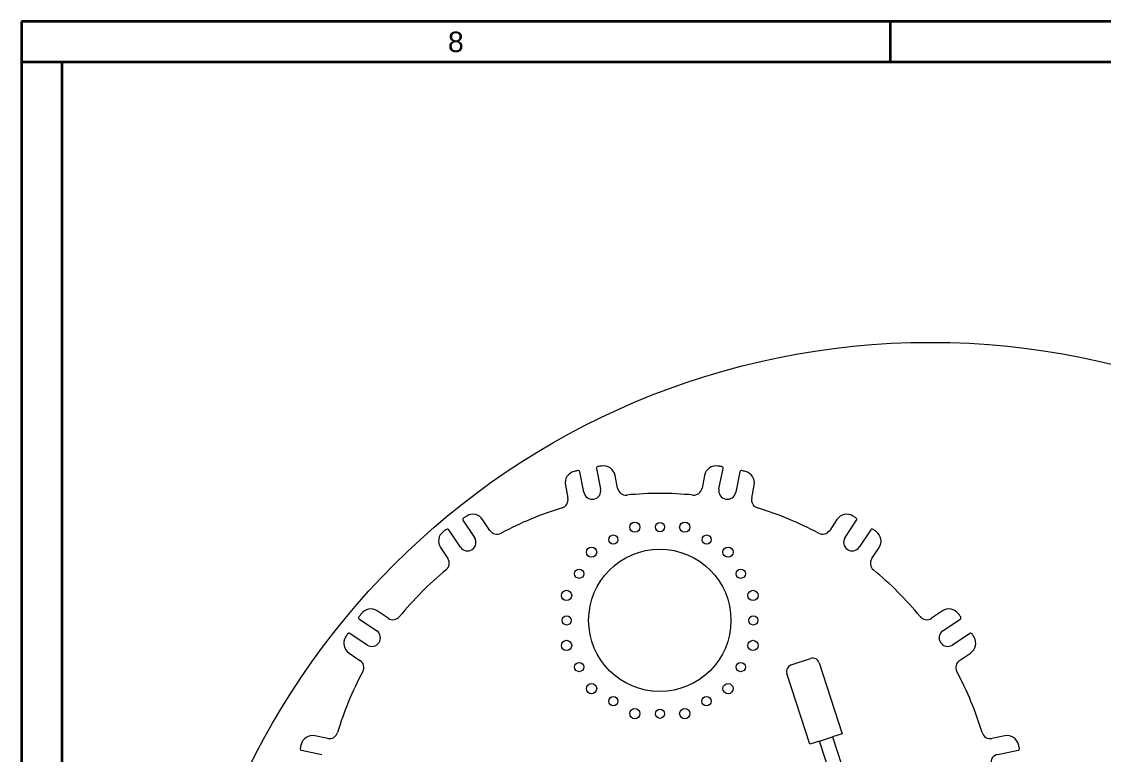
# Model space of a CAD drawing. Header units: inches. Extents: x 20 to 536, y 8 to 344.
# Drawn here: x 20 to 99.9, y 289.9 to 344 of the extents above; entities that cross this region are included whole.
import ezdxf

# ---------------------------------------------------------------- set-up
doc = ezdxf.new("R2010")
doc.units = ezdxf.units.IN
doc.header["$LTSCALE"] = 16
doc.header["$MEASUREMENT"] = 0
doc.layers.get('0').update_dxf_attribs({"lineweight": 25})
for name, color, linetype, lineweight in [('Border', 7, 'Continuous', 35), ('Dimension (ANSI)', 7, 'Continuous', 25), ('Symbol (ANSI)', 7, 'Continuous', 25), ('Visible', 7, 'Continuous', 18)]:
    doc.layers.add(name, color=color, linetype=linetype, lineweight=lineweight)
doc.styles.add('MEMCOR Medium', font='arial.ttf')
doc.styles.add('Standard A-B-C', font='arial.ttf')
doc.dimstyles.new('Default (ANSI)', dxfattribs={"dimscale": 16, "dimtxt": 0.15, "dimasz": 0.098425, "dimexe": 0.125, "dimexo": 0.0625, "dimgap": 0.031496, "dimtad": 0, "dimtih": 1, "dimtoh": 1, "dimdec": 4, "dimrnd": 1e-08, "dimzin": 3, "dimdsep": 46, "dimlunit": 5, "dimtxsty": 'MEMCOR Medium', "dimcen": 0.09, "dimdle": 0.393701, "dimclrd": 256, "dimclre": 256, "dimclrt": 256, "dimadec": 0, "dimazin": 1, "dimtfac": 0.8, "dimtofl": 0, "dimtmove": 0, "dimatfit": 3, "dimfxl": 1, "dimfrac": 1, "dimtolj": 1, "dimtzin": 4, "dimlwd": -1, "dimlwe": -1, "dimarcsym": 0})
doc.dimstyles.new('Default (ANSI)$7', dxfattribs={"dimscale": 16, "dimtxt": 0.15, "dimasz": 0.098425, "dimexe": 0.125, "dimexo": 0.0625, "dimgap": 0.031496, "dimtad": 0, "dimtih": 1, "dimtoh": 1, "dimdec": 4, "dimrnd": 1e-08, "dimzin": 3, "dimdsep": 46, "dimlunit": 5, "dimtxsty": 'MEMCOR Medium', "dimcen": 0.09, "dimdle": 0.393701, "dimclrd": 256, "dimclre": 256, "dimclrt": 256, "dimadec": 0, "dimazin": 1, "dimtfac": 0.8, "dimtofl": 0, "dimtmove": 0, "dimatfit": 3, "dimfxl": 1, "dimfrac": 1, "dimtolj": 1, "dimtzin": 4, "dimlwd": -1, "dimlwe": -1, "dimarcsym": 0})

# ---------------------------------------------------------------- blocks, each defined once
blk = doc.blocks.new('Borders 22x34_D')
at = {"layer": 'Border'}
for p, q in [((33.5, 21.5), (1.25, 21.5)), ((1.25, 21.5), (1.25, 0.5)), ((5.2578, 21.5), (5.2578, 21.3125)), ((33.3125, 21.3125), (1.25, 21.3125)), ((1.4375, 0.5), (1.4375, 21.3125))]:
    blk.add_line(p, q, dxfattribs=at)
at = {"layer": 'Border', "insert": (3.2539, 21.4062), "char_height": 0.094, "attachment_point": 5, "style": 'Standard A-B-C'}
blk.add_mtext('\\fArial|b0|i0;{\\H0.0940;8}', dxfattribs=at)
blk = doc.blocks.new('*D26')
at = {"layer": 'Defpoints', "color": 0, "transparency": 16777216}
for p in [(112.113, 314.426), (87.099, 264.323)]:
    blk.add_point(p, dxfattribs=at)
at = {"layer": 'Dimension (ANSI)', "transparency": 16777216}
for p, q in [((116.52, 323.252), (112.817, 315.835)), ((118.636, 323.252), (116.52, 323.252))]:
    blk.add_line(p, q, dxfattribs=at)
blk.add_solid([(112.582, 315.952), (113.052, 315.718), (112.113, 314.426)], dxfattribs=at)
at = {"layer": 'Dimension (ANSI)', "transparency": 16777216, "char_height": 2.4, "attachment_point": 4, "style": 'MEMCOR Medium'}
for s, insert in [('\\A1; \\fArial|b0|i0;R56 in', (139.806, 324.981)), ('\\A1;[R1422.4 mm]{\\P\\fArial|b0|i0;RADIAL CLEARANCE REQUIRED}', (119.14, 319.429))]:
    blk.add_mtext(s, dxfattribs=dict(at, insert=insert))

msp = doc.modelspace()

# ---------------------------------------------------------------- linework, layer by layer
at = {"layer": 'Visible'}
for p, q in [((61.51829, 309.2497), (61.21793, 310.75974)), ((62.45372, 311.00556), (62.75408, 309.49552)), ((71.49326, 309.49552), (71.79363, 311.00556)), ((73.02942, 310.75974), (72.72905, 309.2497)), ((64.0069, 309.55319), (63.81789, 310.50345)), ((70.42946, 310.50345), (70.24044, 309.55319)), ((60.14975, 309.77381), (60.33877, 308.82355)), ((73.90858, 308.82355), (74.0976, 309.77381)), ((52.58898, 307.18552), (53.44435, 305.90536)), ((54.57973, 306.43808), (54.04145, 307.24367)), ((80.20589, 307.24367), (79.66762, 306.43808)), ((80.803, 305.90536), (81.65837, 307.18552)), ((52.39669, 305.20534), (51.54132, 306.4855)), ((82.70602, 306.4855), (81.85065, 305.20534)), ((50.93176, 305.16584), (51.47003, 304.36025)), ((82.77731, 304.36025), (83.31559, 305.16584)), ((47.06226, 299.95247), (46.25667, 300.49075)), ((87.99068, 300.49075), (87.18509, 299.95247)), ((44.93701, 299.88118), (46.21716, 299.02581)), ((88.03019, 299.02581), (89.31034, 299.88118)), ((45.51714, 297.97816), (44.23699, 298.83353)), ((90.01036, 298.83353), (88.7302, 297.97816)), ((44.17884, 297.38105), (44.98442, 296.84278)), ((89.26292, 296.84278), (90.06851, 297.38105)), ((76.83345, 296.51486), (78.26003, 296.97839)), ((78.89007, 296.65737), (80.58966, 291.42656)), ((78.21202, 290.65401), (76.51243, 295.88482)), ((42.59895, 291.08374), (41.6487, 291.27276)), ((78.92531, 290.88578), (78.21202, 290.65401)), ((78.92531, 290.88578), (79.87637, 291.19479)), ((86.58123, 267.32327), (78.92531, 290.88578)), ((80.58966, 291.42656), (79.87637, 291.19479)), ((79.87637, 291.19479), (87.6327, 267.32327)), ((92.59865, 291.27276), (91.64839, 291.08374)), ((40.66276, 290.20458), (42.1728, 289.90421)), ((92.07454, 289.90421), (93.58458, 290.20458))]:
    msp.add_line(p, q, dxfattribs=at)
for centre, radius in [((87.09923, 264.32327), 56), ((65.27957, 306.67583), 0.3775), ((67.13707, 306.68343), 0.3405), ((68.96777, 306.67583), 0.3775), ((63.69207, 305.76033), 0.3405), ((70.58207, 305.76043), 0.3405), ((62.08557, 304.83173), 0.3775), ((72.16177, 304.83173), 0.3775), ((67.12367, 299.79883), 5.255), ((61.17007, 303.23853), 0.3405), ((73.10397, 303.23853), 0.3405), ((60.24147, 301.63773), 0.3775), ((74.00587, 301.63773), 0.3775), ((60.24707, 299.79353), 0.3405), ((74.02707, 299.79343), 0.3405), ((60.24147, 297.94953), 0.3775), ((74.00587, 297.94953), 0.3775), ((61.17017, 296.34843), 0.3405), ((73.10397, 296.34843), 0.3405), ((62.08557, 294.75553), 0.3775), ((72.16177, 294.75553), 0.3775), ((63.69207, 293.82653), 0.3405), ((70.56747, 293.82663), 0.3405), ((65.27957, 292.91143), 0.3775), ((67.13697, 292.90353), 0.3405), ((68.96777, 292.91143), 0.3775)]:
    msp.add_circle(centre, radius, dxfattribs=at)
for centre, radius, start, end in [((61.00303, 309.94354), 0.87, 103.4236972, 191.25), ((67.12367, 284.29883), 27.235, 102.8350015, 103.4236972), ((61.10023, 310.73633), 0.12, 11.25, 102.8350015), ((62.57141, 311.02897), 0.12, 99.6649985, 191.25), ((67.12367, 284.29883), 27.235, 99.0763028, 99.6649985), ((62.9646, 310.33372), 0.87, 11.25, 99.0763028), ((71.28274, 310.33372), 0.87, 80.9236972, 168.75), ((67.12367, 284.29883), 27.235, 80.3350015, 80.9236972), ((71.67593, 311.02897), 0.12, 348.75, 80.3350015), ((73.14711, 310.73633), 0.12, 77.1649985, 168.75), ((67.12367, 284.29883), 27.235, 76.5763028, 77.1649985), ((73.24431, 309.94354), 0.87, 348.75, 76.5763028), ((62.13619, 309.37261), 0.63, 191.25, 11.2499988), ((64.6248, 309.6761), 0.63, 191.25, 275.6237291), ((67.12367, 284.29883), 24.87, 84.3762709, 95.6237291), ((69.62255, 309.6761), 0.63, 264.3762709, 348.75), ((72.11116, 309.37261), 0.63, 168.75, 348.75), ((59.72087, 308.70065), 0.63, 286.8762709, 11.25), ((74.52647, 308.70065), 0.63, 168.75, 253.1237291), ((53.31807, 306.76033), 0.87, 33.75, 121.5763028), ((67.12367, 284.29883), 24.87, 106.8762709, 118.1237291), ((67.12367, 284.29883), 24.87, 61.8762709, 73.1237291), ((80.92927, 306.76033), 0.87, 58.4236972, 146.25), ((52.68875, 307.25218), 0.12, 122.1649985, 213.75), ((67.12367, 284.29883), 27.235, 121.5763028, 122.1649985), ((67.12367, 284.29883), 27.235, 57.8350015, 58.4236972), ((81.55859, 307.25218), 0.12, 326.25, 57.8350015), ((51.65513, 305.64919), 0.87, 125.9236972, 213.75), ((67.12367, 284.29883), 27.235, 125.3350015, 125.9236972), ((51.44155, 306.41883), 0.12, 33.75, 125.3350015), ((55.10356, 306.78809), 0.63, 213.75, 298.1237291), ((79.14379, 306.78809), 0.63, 241.8762709, 326.25), ((82.8058, 306.41883), 0.12, 54.6649985, 146.25), ((67.12367, 284.29883), 27.235, 54.0763028, 54.6649985), ((82.59221, 305.64919), 0.87, 326.25, 54.0763028), ((52.92052, 305.55535), 0.63, 213.75, 33.75), ((81.32683, 305.55535), 0.63, 146.25, 326.25), ((50.94621, 304.01024), 0.63, 309.3762709, 33.75), ((83.30114, 304.01024), 0.63, 146.25, 230.6237291), ((67.12367, 284.29883), 24.87, 129.3762709, 140.6237291), ((67.12367, 284.29883), 24.87, 39.3762709, 50.6237291), ((45.77332, 299.76737), 0.87, 56.25, 144.0763028), ((88.47403, 299.76737), 0.87, 35.9236972, 123.75), ((45.00368, 299.98096), 0.12, 144.6649985, 236.25), ((67.12367, 284.29883), 27.235, 144.0763028, 144.6649985), ((47.41227, 300.4763), 0.63, 236.25, 320.6237291), ((86.83508, 300.4763), 0.63, 219.3762709, 303.75), ((67.12367, 284.29883), 27.235, 35.3350015, 35.9236972), ((89.24367, 299.98096), 0.12, 303.75, 35.3350015), ((67.12367, 284.29883), 27.235, 147.8350015, 148.4236972), ((44.17032, 298.73375), 0.12, 56.25, 147.8350015), ((45.86715, 298.50199), 0.63, 236.25, 56.25), ((88.38019, 298.50199), 0.63, 123.75, 303.75), ((90.07702, 298.73375), 0.12, 32.1649985, 123.75), ((67.12367, 284.29883), 27.235, 31.5763028, 32.1649985), ((44.66218, 298.10443), 0.87, 148.4236972, 236.25), ((89.58517, 298.10443), 0.87, 303.75, 31.5763028), ((44.63441, 296.31895), 0.63, 331.8762709, 56.25), ((76.98795, 296.03933), 0.5, 108, 198), ((78.41454, 296.50286), 0.5, 18, 108), ((89.61293, 296.31895), 0.63, 123.75, 208.1237291), ((67.12367, 284.29883), 24.87, 151.8762709, 163.1237291), ((67.12367, 284.29883), 24.87, 16.8762709, 28.1237291), ((41.47897, 290.41947), 0.87, 78.75, 166.5763028), ((42.72186, 291.70163), 0.63, 258.75, 343.1237291), ((91.52549, 291.70163), 0.63, 196.8762709, 281.25), ((92.76838, 290.41947), 0.87, 13.4236972, 101.25), ((40.68617, 290.32227), 0.12, 167.1649985, 258.75), ((67.12367, 284.29883), 27.235, 166.5763028, 167.1649985), ((93.56117, 290.32227), 0.12, 281.25, 12.8350015), ((67.12367, 284.29883), 27.235, 12.8350015, 13.4236972), ((92.19745, 289.28632), 0.63, 101.25, 281.25)]:
    msp.add_arc(centre, radius, start, end, dxfattribs=at)

# ---------------------------------------------------------------- block references
at = {"xscale": 16, "yscale": 16, "zscale": 16}
msp.add_blockref('Borders 22x34_D', (0, 0), dxfattribs=at)

# ---------------------------------------------------------------- dimensions: what is measured, and where the dimension line sits
at = {"layer": 'Dimension (ANSI)'}
dim = msp.add_radius_dim(center=(87.09923, 264.32327), mpoint=(112.11349, 314.42604), text=' \\fArial|b0|i0;<> in\\X[R1422.4 mm]{\\P\\fArial|b0|i0;RADIAL CLEARANCE REQUIRED}', dimstyle='Default (ANSI)', override={"dimgap": 0.031496, "dimdec": 4, "dimlfac": 1, "dimpost": '', "dimcen": 0, "dimtol": 0, "dimlim": 0, "dimtp": 0, "dimtm": 0, "dimtdec": 2}, dxfattribs=at)
dim.commit()
dim.dimension.update_dxf_attribs({"geometry": '*D26', "text_midpoint": (145.00265, 323.25198), "dimtype": 164})

# ---------------------------------------------------------------- leaders
at = {"layer": 'Symbol (ANSI)', "annotation_type": 0, "has_hookline": 1, "hookline_direction": 0, "text_width": 45.194}
msp.add_leader([(96.594, 256.03613), (130.8182, 307.67713), (132.39301, 307.67713)], dimstyle='Default (ANSI)$7', override={"dimtad": 0}, dxfattribs=at)

doc.saveas('drawing.dxf')
